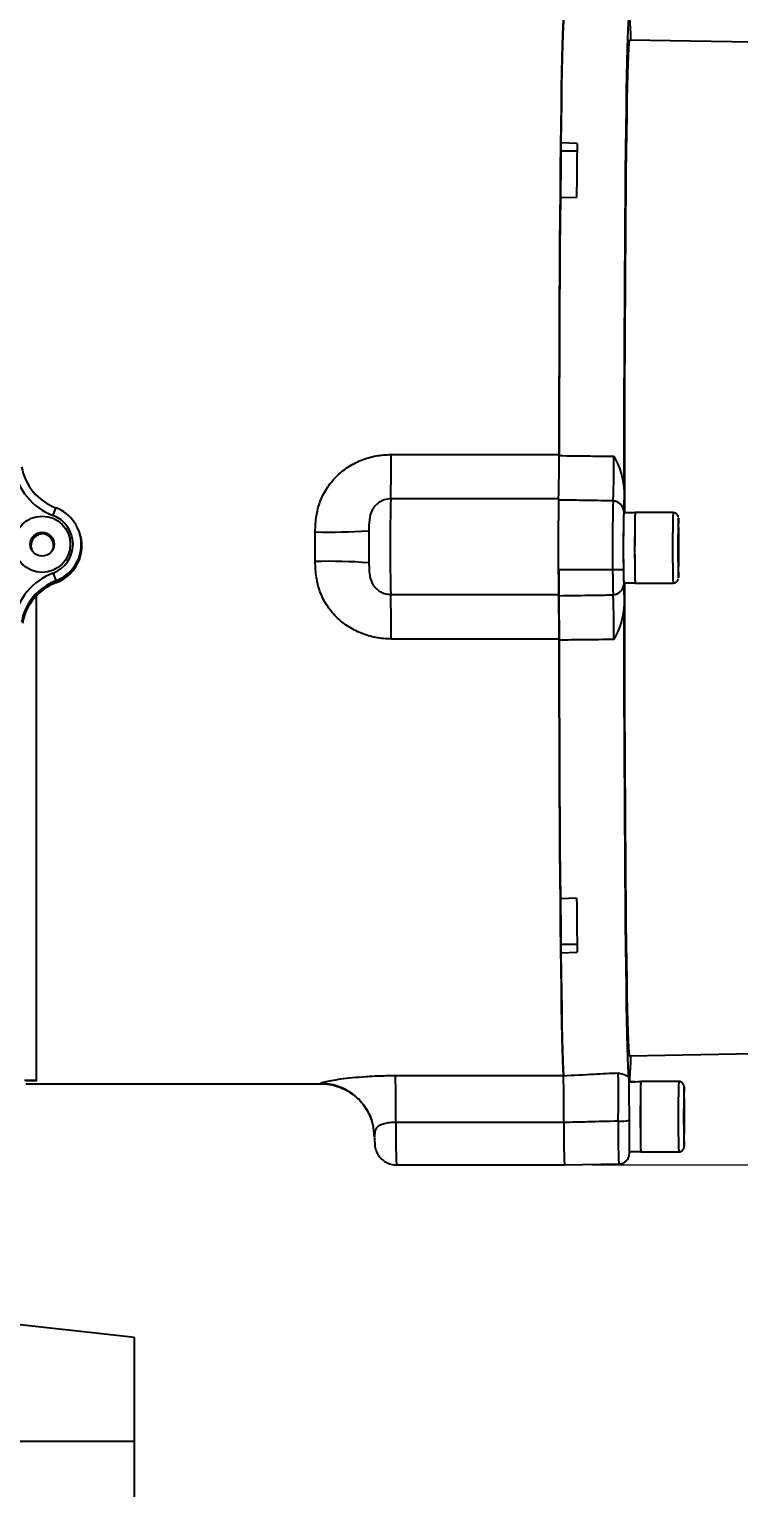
# Model space of a CAD drawing. Header units: millimetres. Extents: x 2454 to 4226, y 715 to 1968.
# Drawn here: x 3725.9 to 3843.8, y 1599.5 to 1841.9 of the extents above; entities that cross this region are included whole.
import ezdxf

# ---------------------------------------------------------------- set-up
doc = ezdxf.new("R2010")
doc.units = ezdxf.units.MM
doc.layers.add('标注', color=3, linetype='Continuous', lineweight=13)
doc.styles.add('SLDTEXTSTYLE1', font='txt.shx', dxfattribs={"width": 0.7, "bigfont": 'gbcbig.shx'})
doc.dimstyles.new('SLDDIMSTYLE12$0', dxfattribs={"dimtxt": 12, "dimasz": 10, "dimexe": 0, "dimexo": 0.0625, "dimgap": 0.875, "dimtad": 1, "dimdec": 1, "dimlfac": 1.8, "dimrnd": 1e-09, "dimzin": 12, "dimdsep": 46, "dimtxsty": 'SLDTEXTSTYLE1', "dimcen": 0.09, "dimdle": 8.16, "dimclrd": 3, "dimclre": 3, "dimadec": 0, "dimazin": 3, "dimtfac": 1, "dimtdec": 1, "dimtofl": 0, "dimtmove": 0, "dimatfit": 3, "dimfxl": 0, "dimfrac": 2, "dimtolj": 1, "dimlwd": 5, "dimlwe": 5, "dimarcsym": 0})

# ---------------------------------------------------------------- blocks, each defined once
blk = doc.blocks.new('*D57')
at = {"layer": 'Defpoints', "color": 0, "transparency": 16777216}
for p in [(3819.36, 1858.11), (3819.36, 1653.18), (3999.71, 1653.18)]:
    blk.add_point(p, dxfattribs=at)
at = {"layer": '标注', "color": 3, "lineweight": 5, "transparency": 16777216}
blk.add_line((3819.42, 1858.11), (3999.71, 1858.11), dxfattribs=at)
at = {"layer": '标注', "color": 3, "linetype": 'Continuous', "lineweight": 5, "transparency": 16777216}
for p, q in [((3999.71, 1848.11), (3999.71, 1663.18)), ((3819.42, 1653.18), (3999.71, 1653.18))]:
    blk.add_line(p, q, dxfattribs=at)
at = {"layer": '标注', "color": 3, "transparency": 16777216}
for points in [[(3998.05, 1848.11), (4001.38, 1848.11), (3999.71, 1858.11)], [(3998.05, 1663.18), (4001.38, 1663.18), (3999.71, 1653.18)]]:
    blk.add_solid(points, dxfattribs=at)
at = {"layer": '标注', "color": 0, "transparency": 16777216, "insert": (3987.41, 1755.64), "char_height": 10, "attachment_point": 5, "rotation": 90, "style": 'SLDTEXTSTYLE1'}
blk.add_mtext('\\A1;{\\H2.28571x;230}', dxfattribs=at)

msp = doc.modelspace()

# ---------------------------------------------------------------- linework, layer by layer
at = {"color": 7, "linetype": 'Continuous', "lineweight": 25}
for p, q in [((3942.214, 1838.018), (3825.646, 1840.051)), ((3816.968, 1822.858), (3814.267, 1822.958)), ((3814.267, 1822.958), (3814.281, 1821.577)), ((3816.954, 1821.577), (3814.281, 1821.577)), ((3814.178, 1813.963), (3816.879, 1813.862)), ((3786.078, 1771.198), (3813.976, 1771.199)), ((3729.9, 1761.082), (3730.375, 1762.346)), ((3813.899, 1763.831), (3786, 1763.831)), ((3826.59, 1761.48), (3824.708, 1761.48)), ((3832.897, 1761.534), (3826.598, 1761.534)), ((3782.375, 1758.591), (3782.237, 1758.542)), ((3833.771, 1757.243), (3833.797, 1758.802)), ((3833.771, 1754.125), (3833.771, 1757.243)), ((3833.771, 1757.243), (3833.824, 1757.243)), ((3833.797, 1758.802), (3833.824, 1757.243)), ((3833.824, 1757.243), (3833.824, 1754.125)), ((3782.375, 1753.195), (3782.417, 1752.283)), ((3813.908, 1752.084), (3824.663, 1752.084)), ((3833.797, 1752.567), (3833.771, 1754.125)), ((3833.771, 1754.125), (3833.824, 1754.125)), ((3833.824, 1754.125), (3833.797, 1752.567)), ((3729.9, 1751.477), (3730.375, 1750.214)), ((3730.278, 1750.004), (3730.502, 1749.956)), ((3824.708, 1749.888), (3826.59, 1749.888)), ((3826.598, 1749.834), (3832.897, 1749.834)), ((3727.173, 1667.207), (3727.174, 1747.763)), ((3786, 1747.945), (3813.888, 1747.945)), ((3813.976, 1740.544), (3786.077, 1740.543)), ((3816.881, 1697.506), (3814.18, 1697.405)), ((3814.283, 1689.791), (3814.269, 1688.41)), ((3816.956, 1689.791), (3814.283, 1689.791)), ((3814.269, 1688.41), (3816.97, 1688.51)), ((3825.648, 1671.318), (3942.216, 1673.354)), ((3786.796, 1668.032), (3814.695, 1668.032)), ((3825.737, 1666.975), (3825.745, 1667.778)), ((3725.373, 1666.668), (3774.351, 1666.669)), ((3833.838, 1667.034), (3827.538, 1667.034)), ((3834.707, 1661.184), (3834.722, 1663.884)), ((3834.722, 1663.884), (3834.753, 1663.884)), ((3834.722, 1663.884), (3834.753, 1663.884)), ((3834.753, 1663.884), (3834.769, 1661.184)), ((3814.768, 1660.236), (3786.869, 1660.236)), ((3834.722, 1658.484), (3834.707, 1661.184)), ((3834.707, 1661.184), (3834.769, 1661.184)), ((3834.769, 1661.184), (3834.753, 1658.484)), ((3834.753, 1658.484), (3834.722, 1658.484)), ((3825.648, 1655.388), (3827.53, 1655.388)), ((3827.538, 1655.334), (3833.838, 1655.334)), ((3786.948, 1653.182), (3814.847, 1653.183)), ((3814.849, 1653.183), (3823.88, 1653.34)), ((3743.421, 1607.218), (3655.921, 1607.218)), ((3743.421, 1595.218), (3743.421, 1607.218))]:
    msp.add_line(p, q, dxfattribs=at)
at = {"linetype": 'ByBlock'}
for p, q in [((3743.421, 1624.536), (3712.339, 1627.911)), ((3743.421, 1607.218), (3743.421, 1624.536))]:
    msp.add_line(p, q, dxfattribs=at)
at = {"color": 7, "linetype": 'Continuous', "lineweight": 25, "flags": 128}
for points in [[(3813.976, 1771.199), (3813.987, 1776.534), (3814.001, 1781.791), (3814.019, 1786.949), (3814.039, 1791.991), (3814.063, 1796.897), (3814.089, 1801.648), (3814.118, 1806.227), (3814.15, 1810.616), (3814.185, 1814.799), (3814.222, 1818.761), (3814.262, 1822.487), (3814.303, 1825.962), (3814.347, 1829.173), (3814.393, 1832.109), (3814.44, 1834.759), (3814.489, 1837.112), (3814.539, 1839.16), (3814.59, 1840.895), (3814.642, 1842.311), (3814.695, 1843.401)], [(3814.694, 1843.362), (3814.642, 1842.283), (3814.59, 1840.892), (3814.54, 1839.193), (3814.491, 1837.193), (3814.443, 1834.898), (3814.396, 1832.318), (3814.351, 1829.46), (3814.308, 1826.337), (3814.267, 1822.958)], [(3824.773, 1765.395), (3824.781, 1770.77), (3824.791, 1776.089), (3824.805, 1781.331), (3824.823, 1786.476), (3824.843, 1791.505), (3824.866, 1796.399), (3824.892, 1801.14), (3824.921, 1805.709), (3824.953, 1810.09), (3824.988, 1814.266), (3825.024, 1818.221), (3825.064, 1821.941), (3825.105, 1825.41), (3825.149, 1828.617), (3825.194, 1831.55), (3825.241, 1834.196), (3825.29, 1836.546), (3825.34, 1838.592), (3825.391, 1840.325), (3825.443, 1841.739), (3825.495, 1842.829), (3825.549, 1843.59)], [(3825.645, 1840.051), (3825.594, 1839.891), (3825.542, 1839.411), (3825.491, 1838.614), (3825.441, 1837.502), (3825.391, 1836.08), (3825.343, 1834.353), (3825.295, 1832.328), (3825.249, 1830.012), (3825.204, 1827.414), (3825.161, 1824.544), (3825.12, 1821.412), (3825.081, 1818.032), (3825.044, 1814.414), (3825.009, 1810.574), (3824.977, 1806.526), (3824.947, 1802.285), (3824.92, 1797.867), (3824.896, 1793.289), (3824.874, 1788.569), (3824.856, 1783.724), (3824.84, 1778.772), (3824.828, 1773.733), (3824.818, 1768.625), (3824.812, 1763.468), (3824.81, 1761.48)], [(3816.968, 1822.858), (3816.956, 1821.805), (3816.945, 1820.731), (3816.933, 1819.637), (3816.922, 1818.521), (3816.911, 1817.386), (3816.9, 1816.231), (3816.889, 1815.056), (3816.879, 1813.862)], [(3814.281, 1821.577), (3814.269, 1820.526), (3814.257, 1819.453), (3814.246, 1818.359), (3814.235, 1817.244), (3814.224, 1816.108), (3814.213, 1814.952), (3814.204, 1813.965)], [(3814.178, 1813.963), (3814.144, 1809.817), (3814.113, 1805.476), (3814.085, 1800.956), (3814.06, 1796.272), (3814.037, 1791.441), (3814.017, 1786.482), (3814, 1781.411), (3813.987, 1776.247), (3813.976, 1771.009)], [(3833.8, 1760.629), (3833.797, 1760.634), (3833.796, 1760.633)], [(3773.465, 1753.423), (3773.465, 1754.036), (3773.465, 1754.648), (3773.465, 1755.261), (3773.465, 1755.874), (3773.465, 1756.486), (3773.465, 1757.099), (3773.465, 1757.711), (3773.465, 1758.324)], [(3813.999, 1741.687), (3813.994, 1745.44), (3813.989, 1750.645), (3813.989, 1752.084)], [(3824.811, 1749.888), (3824.812, 1747.9), (3824.819, 1742.743), (3824.828, 1737.635), (3824.841, 1732.596), (3824.857, 1727.645), (3824.875, 1722.799), (3824.897, 1718.079), (3824.921, 1713.501), (3824.949, 1709.083), (3824.979, 1704.842), (3825.011, 1700.794), (3825.046, 1696.954), (3825.083, 1693.337), (3825.122, 1689.956), (3825.164, 1686.825), (3825.207, 1683.954), (3825.251, 1681.356), (3825.298, 1679.04), (3825.345, 1677.015), (3825.394, 1675.288), (3825.444, 1673.866), (3825.494, 1672.754), (3825.545, 1671.957), (3825.596, 1671.478), (3825.648, 1671.318), (3825.648, 1671.318)], [(3825.552, 1667.778), (3825.498, 1668.539), (3825.445, 1669.629), (3825.393, 1671.043), (3825.342, 1672.777), (3825.292, 1674.822), (3825.243, 1677.172), (3825.196, 1679.819), (3825.151, 1682.751), (3825.107, 1685.958), (3825.066, 1689.428), (3825.026, 1693.147), (3824.989, 1697.102), (3824.955, 1701.278), (3824.923, 1705.659), (3824.894, 1710.228), (3824.867, 1714.969), (3824.844, 1719.863), (3824.823, 1724.892), (3824.806, 1730.037), (3824.792, 1735.279), (3824.781, 1740.598), (3824.773, 1745.974)], [(3813.964, 1743.663), (3813.967, 1743.25), (3813.972, 1741.934), (3813.976, 1740.544)], [(3814.695, 1668.032), (3814.641, 1669.146), (3814.589, 1670.584), (3814.538, 1672.341), (3814.488, 1674.411), (3814.439, 1676.785), (3814.392, 1679.455), (3814.346, 1682.41), (3814.303, 1685.641), (3814.261, 1689.134), (3814.222, 1692.876), (3814.184, 1696.854), (3814.15, 1701.052), (3814.118, 1705.455), (3814.089, 1710.047), (3814.062, 1714.809), (3814.039, 1719.725), (3814.018, 1724.775), (3814.001, 1729.941), (3813.987, 1735.204), (3813.976, 1740.544)], [(3813.976, 1740.359), (3813.987, 1735.121), (3814.001, 1729.957), (3814.018, 1724.886), (3814.038, 1719.927), (3814.061, 1715.096), (3814.087, 1710.412), (3814.115, 1705.892), (3814.146, 1701.551), (3814.18, 1697.405)], [(3814.206, 1697.341), (3814.215, 1696.416), (3814.226, 1695.26), (3814.237, 1694.124), (3814.248, 1693.009), (3814.259, 1691.915), (3814.271, 1690.842), (3814.283, 1689.791)], [(3816.881, 1697.506), (3816.891, 1696.312), (3816.902, 1695.137), (3816.913, 1693.982), (3816.924, 1692.847), (3816.935, 1691.731), (3816.947, 1690.637), (3816.958, 1689.563), (3816.97, 1688.51)], [(3814.269, 1688.41), (3814.311, 1685.031), (3814.354, 1681.908), (3814.399, 1679.05), (3814.445, 1676.47), (3814.493, 1674.175), (3814.543, 1672.175), (3814.593, 1670.476), (3814.644, 1669.085), (3814.696, 1668.006)], [(3725.373, 1667.19), (3726.246, 1667.195), (3726.852, 1667.2), (3727.145, 1667.205), (3727.12, 1667.21), (3726.779, 1667.215), (3726.127, 1667.22), (3725.174, 1667.225)], [(3774.351, 1666.669), (3774.349, 1666.669), (3774.343, 1666.672), (3774.337, 1666.68), (3774.331, 1666.692), (3774.324, 1666.708)], [(3834.754, 1665.848), (3834.75, 1665.966), (3834.738, 1666.134), (3834.737, 1666.133)], [(3834.787, 1661.184), (3834.785, 1662.465), (3834.783, 1663.072)], [(3783.322, 1657.712), (3783.149, 1659.467), (3782.85, 1660.587)], [(3825.629, 1655.471), (3825.634, 1655.322), (3825.648, 1655.14), (3825.663, 1655.322), (3825.665, 1655.388)], [(3834.736, 1656.237), (3834.738, 1656.234), (3834.751, 1656.403), (3834.761, 1656.815)]]:
    msp.add_lwpolyline(points, dxfattribs=at)
at = {"color": 7, "linetype": 'Continuous', "lineweight": 25}
for radius in [4.68, 1.98]:
    msp.add_circle((3728.096, 1756.28), radius, dxfattribs=at)
for centre, radius, start, end in [((3741.539, 1837.838), 84.399, 1.49897, 3.90805), ((3733.539, 1770.771), 10.35, 190.30612, 249.4133), ((3733.539, 1770.771), 9, 190.30612, 249.4133), ((3553.151, 1769.959), 232.93, 358.49231, 0.30484), ((3581.049, 1769.96), 232.93, 358.49231, 0.30484), ((3728.096, 1756.28), 6.48, 290.5867, 69.4133), ((4150.203, 1755.886), 364.289, 178.75031, 181.24906), ((4178.01, 1755.69), 364.198, 178.75119, 181.25063), ((4163.151, 1756.396), 349.331, 178.78041, 180.50081), ((4166.549, 1755.69), 343.706, 178.69905, 181.30276), ((3822.904, 1761.695), 1.798, 0.18747, 89.12108), ((4104.674, 1755.689), 280.037, 178.76969, 181.23212), ((3728.096, 1756.28), 5.13, 290.5867, 69.4133), ((4034.915, 1755.687), 210.288, 178.4215, 181.58031), ((4041.538, 1755.688), 215.02, 178.44188, 181.55993), ((4069.61, 1755.605), 243.086, 178.61806, 181.32982), ((4047.798, 1755.687), 214.98, 178.44152, 181.56015), ((4036.745, 1755.707), 203.008, 178.60964, 181.40374), ((3627.528, 1755.727), 206.33, 358.61339, 1.36122), ((3728.223, 1756.022), 1.98, 81.17039, 202.12369), ((3728, 1756.07), 1.98, 90.00175, 151.9524), ((3728, 1756.07), 1.98, 338.57619, 89.99907), ((3728.223, 1756.022), 6.48, 290.58946, 27.49628), ((3775.438, 1855.612), 97.308, 268.83847, 274.00688), ((4170.881, 1755.891), 388.515, 179.60177, 180.3976), ((3727.999, 1756.07), 6.48, 290.58887, 336.20553), ((3775.73, 1667.859), 85.594, 85.54724, 91.51626), ((3733.539, 1741.788), 10.35, 110.5867, 169.69388), ((3733.539, 1741.788), 9, 110.5867, 169.69388), ((3733.667, 1741.531), 9, 110.58903, 169.6946), ((3733.443, 1741.579), 9, 110.58876, 154.55081), ((3822.904, 1749.673), 1.798, 270.88073, 359.81434), ((3549.52, 1741.775), 236.56, 359.70172, 1.49448), ((3741.542, 1673.527), 84.399, 356.09376, 358.50285), ((3504.544, 1661.478), 282.328, 359.74782, 1.33004), ((3532.443, 1661.479), 282.328, 359.74782, 1.33004), ((3774.326, 1657.712), 8.996, 18.64132, 90.01017), ((4041.387, 1661.188), 213.928, 178.43392, 181.56789), ((4104.093, 1661.145), 276.623, 178.80364, 181.17009), ((4047.644, 1661.188), 213.886, 178.43358, 181.56816), ((4042.032, 1661.181), 207.355, 178.63158, 181.36634), ((3931.483, 1658.329), 144.627, 179.24477, 182.0395), ((3959.382, 1658.33), 144.627, 179.24477, 182.0395), ((3958.602, 1658.317), 143.845, 179.24164, 182.04538), ((3970.665, 1658.499), 146.876, 179.24057, 182.01274), ((3824.232, 1665.416), 4.989, 265.0599, 285.77947), ((4061.214, 1659.887), 235.626, 179.82304, 181.07389), ((3568.886, 1660.582), 265.902, 359.18839, 0.12984)]:
    msp.add_arc(centre, radius, start, end, dxfattribs=at)
for centre, start_param, end_param in [((3827.538, 1661.184), 1.5707964, 1.760193), ((3825.648, 1661.184), 1.477063, 1.5707964)]:
    msp.add_ellipse(centre, major_axis=(10.096, 0), ratio=0.5740854, start_param=start_param, end_param=end_param, dxfattribs=at)
for points, knots in [([(3773.465, 1758.324), (3773.497, 1759.216), (3773.558, 1760.903), (3774.182, 1763.366), (3775.286, 1765.6), (3776.879, 1767.564), (3778.845, 1769.164), (3781.1, 1770.314), (3783.542, 1771.063), (3785.232, 1771.153), (3786.078, 1771.198)], [0, 0, 0, 0, 0.13221138, 0.25014485, 0.37499985, 0.50034739, 0.62401929, 0.74967548, 0.8748059, 1, 1, 1, 1]), ([(3813.976, 1771.009), (3815.674, 1770.99), (3818.707, 1770.955), (3821.74, 1770.918), (3823.074, 1770.902)], [0, 0, 0, 0, 0.56, 1, 1, 1, 1]), ([(3822.932, 1763.493), (3822.951, 1763.678), (3822.989, 1764.047), (3823.034, 1765.736), (3823.066, 1768.06), (3823.071, 1769.955), (3823.074, 1770.902)], [0, 0, 0, 0, 0.2500471, 0.50006, 0.75030711, 1, 1, 1, 1]), ([(3823.074, 1770.902), (3823.512, 1770.028), (3824.382, 1768.288), (3824.643, 1766.356), (3824.773, 1765.395)], [0, 0, 0, 0, 0.5024427, 1, 1, 1, 1]), ([(3824.773, 1765.395), (3824.768, 1764.841), (3824.757, 1763.738), (3824.738, 1762.66), (3824.72, 1761.961), (3824.708, 1761.788), (3824.702, 1761.701)], [0, 0, 0, 0, 0.2806173, 0.559574, 0.7791194, 1, 1, 1, 1]), ([(3786, 1763.831), (3785.635, 1763.797), (3784.935, 1763.733), (3784.032, 1763.261), (3783.36, 1762.65), (3782.713, 1761.674), (3782.384, 1760.294), (3782.378, 1759.172), (3782.375, 1758.591)], [0, 0, 0, 0, 0.1409314, 0.2700554, 0.3897768, 0.5017607, 0.7422812, 1, 1, 1, 1]), ([(3822.932, 1763.493), (3821.246, 1763.518), (3818.235, 1763.564), (3815.224, 1763.608), (3813.899, 1763.627)], [0, 0, 0, 0, 0.56, 1, 1, 1, 1]), ([(3833.782, 1760.803), (3833.779, 1760.82), (3833.77, 1760.865), (3833.725, 1761.004), (3833.616, 1761.197), (3833.412, 1761.391), (3833.157, 1761.519), (3832.977, 1761.521), (3832.901, 1761.522)], [0, 0, 0, 0, 0.0649585, 0.1770154, 0.359839, 0.5846547, 0.8256592, 1, 1, 1, 1]), ([(3786.077, 1740.543), (3785.23, 1740.589), (3783.538, 1740.679), (3781.09, 1741.43), (3778.831, 1742.586), (3776.867, 1744.193), (3775.543, 1745.83), (3774.72, 1747.293), (3774.077, 1748.792), (3773.558, 1750.847), (3773.497, 1752.532), (3773.465, 1753.423)], [0, 0, 0, 0, 0.1254267, 0.2506866, 0.3766076, 0.5007094, 0.6255931, 0.6875973, 0.7502224, 0.8679688, 1, 1, 1, 1]), ([(3782.417, 1752.283), (3782.422, 1752.005), (3782.437, 1751.183), (3782.716, 1750.105), (3783.359, 1749.127), (3784.032, 1748.515), (3784.935, 1748.043), (3785.635, 1747.978), (3786, 1747.945)], [0, 0, 0, 0, 0.1422704, 0.4201733, 0.5495463, 0.6878813, 0.8371056, 1, 1, 1, 1]), ([(3824.702, 1749.667), (3824.71, 1749.546), (3824.725, 1749.306), (3824.745, 1748.403), (3824.761, 1747.292), (3824.769, 1746.414), (3824.773, 1745.974)], [0, 0, 0, 0, 0.2806316, 0.559596, 0.7791291, 1, 1, 1, 1]), ([(3832.897, 1749.834), (3833.015, 1749.848), (3833.221, 1749.871), (3833.462, 1750.02), (3833.617, 1750.181), (3833.711, 1750.337), (3833.756, 1750.456), (3833.768, 1750.504), (3833.771, 1750.516)], [0, 0, 0, 0, 0.2878313, 0.5023306, 0.6820237, 0.8339387, 0.9557235, 1, 1, 1, 1]), ([(3813.899, 1747.741), (3815.585, 1747.765), (3818.596, 1747.81), (3821.607, 1747.855), (3822.932, 1747.875)], [0, 0, 0, 0, 0.56, 1, 1, 1, 1]), ([(3813.976, 1740.359), (3813.974, 1741.288), (3813.969, 1743.143), (3813.951, 1745.433), (3813.927, 1747.127), (3813.908, 1747.536), (3813.899, 1747.741)], [0, 0, 0, 0, 0.2500466, 0.4994486, 0.7493959, 1, 1, 1, 1]), ([(3823.075, 1740.466), (3823.072, 1741.413), (3823.066, 1743.309), (3823.034, 1745.632), (3822.989, 1747.321), (3822.951, 1747.691), (3822.932, 1747.875)], [0, 0, 0, 0, 0.2496929, 0.49994, 0.7499529, 1, 1, 1, 1]), ([(3824.773, 1745.974), (3824.644, 1745.012), (3824.382, 1743.08), (3823.512, 1741.341), (3823.075, 1740.466)], [0, 0, 0, 0, 0.4975573, 1, 1, 1, 1]), ([(3823.075, 1740.466), (3821.376, 1740.445), (3818.344, 1740.408), (3815.311, 1740.374), (3813.976, 1740.359)], [0, 0, 0, 0, 0.56, 1, 1, 1, 1]), ([(3774.324, 1666.708), (3774.348, 1666.742), (3774.391, 1666.807), (3774.989, 1666.992), (3776.068, 1667.214), (3777.639, 1667.459), (3779.587, 1667.692), (3781.828, 1667.878), (3784.262, 1668.007), (3785.951, 1668.023), (3786.796, 1668.032)], [0, 0, 0, 0, 0.1322114, 0.2501448, 0.3749998, 0.5003474, 0.6240193, 0.7496755, 0.8748059, 1, 1, 1, 1]), ([(3814.696, 1668.006), (3816.394, 1668.093), (3819.426, 1668.249), (3822.457, 1668.403), (3823.791, 1668.471)], [0, 0, 0, 0, 0.56, 1, 1, 1, 1]), ([(3823.791, 1668.471), (3824.238, 1668.348), (3825.129, 1668.103), (3825.411, 1667.886), (3825.552, 1667.778)], [0, 0, 0, 0, 0.5024427, 1, 1, 1, 1]), ([(3823.802, 1660.446), (3823.81, 1661.411), (3823.825, 1663.343), (3823.829, 1665.81), (3823.819, 1667.69), (3823.8, 1668.211), (3823.791, 1668.471)], [0, 0, 0, 0, 0.2500471, 0.50006, 0.7503071, 1, 1, 1, 1]), ([(3825.552, 1667.778), (3825.557, 1667.236), (3825.568, 1666.156), (3825.579, 1664.28), (3825.586, 1662.419), (3825.588, 1661.218), (3825.588, 1660.615)], [0, 0, 0, 0, 0.28061732, 0.55957402, 0.77911945, 1, 1, 1, 1]), ([(3774.351, 1666.631), (3774.603, 1666.64), (3775.372, 1666.665), (3776.618, 1666.413), (3778.008, 1665.935), (3779.231, 1665.268), (3780.278, 1664.478), (3781.142, 1663.608), (3781.823, 1662.713), (3782.323, 1661.861), (3782.66, 1661.126), (3782.796, 1660.74), (3782.856, 1660.569)], [0, 0, 0, 0, 0.0645339, 0.1976822, 0.3232945, 0.4423848, 0.5553475, 0.6620723, 0.7617952, 0.8529788, 0.9348184, 1, 1, 1, 1]), ([(3834.787, 1661.184), (3834.787, 1661.391), (3834.787, 1661.993), (3834.784, 1662.972), (3834.779, 1664.034), (3834.771, 1664.935), (3834.761, 1665.624), (3834.751, 1665.994), (3834.744, 1666.141), (3834.736, 1666.225), (3834.724, 1666.309), (3834.687, 1666.447), (3834.605, 1666.623), (3834.444, 1666.819), (3834.199, 1666.972), (3833.973, 1667.049), (3833.847, 1667.028), (3833.828, 1667.025)], [0, 0, 0, 0, 0.06992764, 0.20372206, 0.33778207, 0.47194384, 0.60636546, 0.74164325, 0.81153335, 0.83808274, 0.8573375, 0.87177835, 0.89559813, 0.92370482, 0.95686584, 0.99331094, 1, 1, 1, 1]), ([(3786.869, 1660.236), (3786.504, 1660.226), (3785.806, 1660.208), (3784.909, 1660.047), (3784.245, 1659.808), (3783.612, 1659.421), (3783.304, 1658.653), (3783.316, 1658.033), (3783.322, 1657.712)], [0, 0, 0, 0, 0.1409314, 0.2700554, 0.3897768, 0.5017607, 0.7422812, 1, 1, 1, 1]), ([(3823.802, 1660.446), (3822.116, 1660.404), (3819.105, 1660.33), (3816.095, 1660.254), (3814.77, 1660.22)], [0, 0, 0, 0, 0.56, 1, 1, 1, 1]), ([(3783.322, 1657.639), (3783.323, 1657.566), (3783.327, 1657.233), (3783.334, 1656.941), (3783.343, 1656.693), (3783.355, 1656.499), (3783.391, 1656.187), (3783.506, 1655.65), (3783.8, 1654.967), (3784.314, 1654.282), (3784.98, 1653.722), (3785.797, 1653.342), (3786.491, 1653.157), (3786.883, 1653.2), (3786.958, 1653.208)], [0, 0, 0, 0, 0.04110189, 0.1878669, 0.26765029, 0.31677481, 0.34820424, 0.412952, 0.52401897, 0.62936405, 0.73559081, 0.85068324, 0.9711541, 1, 1, 1, 1]), ([(3823.889, 1653.367), (3824.035, 1653.37), (3824.371, 1653.377), (3824.823, 1653.601), (3825.187, 1653.91), (3825.418, 1654.234), (3825.549, 1654.525), (3825.609, 1654.749), (3825.633, 1654.886), (3825.645, 1654.982), (3825.655, 1655.097), (3825.66, 1655.193), (3825.664, 1655.332), (3825.665, 1655.388)], [0, 0, 0, 0, 0.1056803, 0.2436244, 0.3568695, 0.452796, 0.5322581, 0.5918823, 0.6317924, 0.6715536, 0.7354338, 0.8920325, 1, 1, 1, 1]), ([(3833.837, 1655.349), (3833.886, 1655.346), (3834.036, 1655.335), (3834.259, 1655.426), (3834.464, 1655.574), (3834.596, 1655.737), (3834.673, 1655.887), (3834.71, 1656.004), (3834.726, 1656.079), (3834.735, 1656.137), (3834.742, 1656.208), (3834.749, 1656.337), (3834.756, 1656.507), (3834.76, 1656.772), (3834.761, 1656.822)], [0, 0, 0, 0, 0.0414989, 0.1281461, 0.1981071, 0.257327, 0.3069056, 0.3450543, 0.3733066, 0.4039773, 0.4551962, 0.5910511, 0.9239018, 1, 1, 1, 1])]:
    msp.add_open_spline(points, degree=3, knots=knots, dxfattribs=at)

# ---------------------------------------------------------------- dimensions: what is measured, and where the dimension line sits
at = {"layer": '标注'}
dim = msp.add_linear_dim(base=(3999.712, 1653.183), p1=(3819.361, 1858.107), p2=(3819.361, 1653.183), angle=90, text='{\\H2.28571x;230}', dimstyle='SLDDIMSTYLE12$0', override={"dimtxt": 10, "dimtdec": 3, "dimtzin": 0}, dxfattribs=at)
dim.commit()
dim.dimension.update_dxf_attribs({"geometry": '*D57', "text_midpoint": (3987.409, 1755.645)})

doc.saveas('drawing.dxf')
